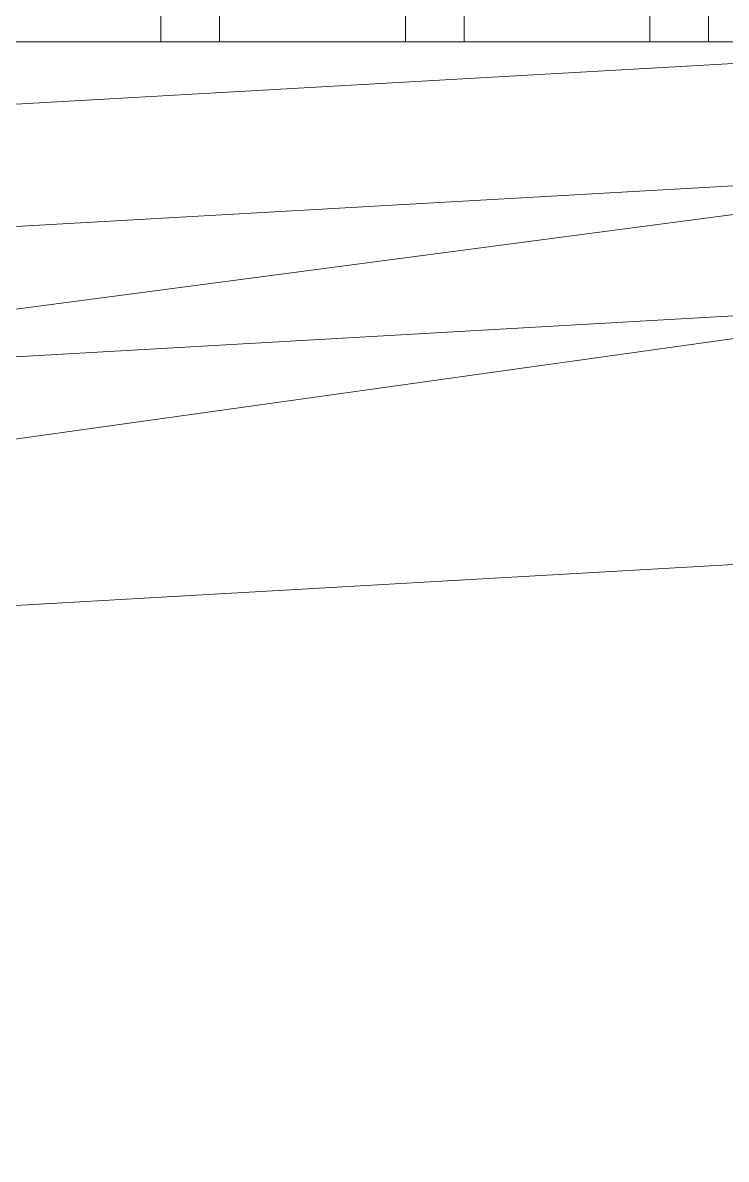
# Model space of a CAD drawing. Header units: millimetres. Extents: x -187664 to 435448, y -313239 to 299894.
# Drawn here: x 79781.4 to 79925.3, y -221986.4 to -221754 of the extents above; entities that cross this region are included whole.
import ezdxf

# ---------------------------------------------------------------- set-up
doc = ezdxf.new("R2010")
doc.units = ezdxf.units.MM
doc.layers.add('A-GLAZ-CURT', color=7, linetype='Continuous', lineweight=9)

# ---------------------------------------------------------------- blocks, each defined once
blk = doc.blocks.new('DPA_CP_Entrance Canopy Lower - Depth 4200-12316196-2150-01 ENTRANCE 1 ELEVATION 4')
at = {"layer": 'A-GLAZ-CURT', "color": 7}
for p, q in [((12652.02, 106137.32), (10438.62, 106011.49)), ((10438.62, 106011.49), (12652.02, 106137.32)), ((10438.62, 105986.46), (12652.02, 106112.29)), ((12652.02, 106112.29), (10438.62, 105986.46)), ((10438.62, 105959.44), (12652.02, 106085.67)), ((10438.62, 105908.76), (12652.02, 106034.82)), ((10438.62, 105908.76), (12652.02, 106034.82)), ((12652.02, 106034.82), (10438.62, 105908.76))]:
    blk.add_line(p, q, dxfattribs=at)
blk = doc.blocks.new('DPA_CP_Entrance Canopy Lower - Depth 4200-V140-2150-01 ENTRANCE 1 ELEVATION 4')
at = {"layer": 'A-GLAZ-CURT', "color": 7}
for p, q in [((12652.02, 106137.32), (10438.62, 106011.49)), ((10438.62, 106011.49), (12652.02, 106137.32)), ((10438.62, 105986.46), (12652.02, 106112.29)), ((12652.02, 106112.29), (10438.62, 105986.46)), ((10438.62, 105959.44), (12653.11, 106085.74)), ((10438.62, 105908.76), (12652.02, 106034.82)), ((10438.62, 105908.76), (12652.02, 106034.82)), ((12652.02, 106034.82), (10438.62, 105908.76))]:
    blk.add_line(p, q, dxfattribs=at)
blk = doc.blocks.new('DPA_CP_Entrance Canopy Lower - Depth 4200-V141-2150-01 ENTRANCE 1 ELEVATION 4')
at = {"layer": 'A-GLAZ-CURT', "color": 7}
for p, q in [((12652.02, 106137.32), (10438.62, 106011.49)), ((10438.62, 106011.49), (12652.02, 106137.32)), ((10438.62, 105986.46), (12652.02, 106112.29)), ((12652.02, 106112.29), (10438.62, 105986.46)), ((10438.62, 105959.44), (12653.11, 106085.74)), ((10438.62, 105908.76), (12652.02, 106034.82)), ((10438.62, 105908.76), (12652.02, 106034.82)), ((12652.02, 106034.82), (10438.62, 105908.76))]:
    blk.add_line(p, q, dxfattribs=at)
blk = doc.blocks.new('DPA_CP_Entrance Canopy Curve_Ent 2_Edge Rev B-1 - Entrance Canopy Curve_Left-15513308-2150-01 ENTRANCE 1 ELEVATION 4')
at = {"layer": 'A-GLAZ-CURT', "color": 7}
for p, q in [((10727.01, 106137.32), (12707.02, 106137.32)), ((12707.02, 106137.32), (10727.01, 106137.32)), ((12457.01, 106137.32), (12469.01, 106137.32)), ((12469.01, 106137.32), (12457.01, 106137.32)), ((12507.01, 106137.32), (12519.01, 106137.32)), ((12519.01, 106137.32), (12507.01, 106137.32)), ((12557.01, 106137.32), (12569.01, 106137.32)), ((12569.01, 106137.32), (12557.01, 106137.32))]:
    blk.add_line(p, q, dxfattribs=at)
blk = doc.blocks.new('DPA_CP_Entrance Canopy Curve_Ent 2_Edge Rev B-1 - Entrance Canopy Curve_Left-V234-2150-01 ENTRANCE 1 ELEVATION 4')
at = {"layer": 'A-GLAZ-CURT', "color": 7}
for p, q in [((12457.01, 106206.26), (12457.01, 106137.32)), ((12469.01, 106137.32), (12469.01, 106206.26)), ((12507.01, 106206.26), (12507.01, 106137.32)), ((12519.01, 106137.32), (12519.01, 106206.26)), ((12557.01, 106206.26), (12557.01, 106137.32)), ((12569.01, 106137.32), (12569.01, 106206.26)), ((10727.01, 106137.32), (12707.02, 106137.32)), ((12707.02, 106137.32), (10727.01, 106137.32)), ((12457.01, 106137.32), (12469.01, 106137.32)), ((12469.01, 106137.32), (12457.01, 106137.32)), ((12507.01, 106137.32), (12519.01, 106137.32)), ((12519.01, 106137.32), (12507.01, 106137.32)), ((12557.01, 106137.32), (12569.01, 106137.32)), ((12569.01, 106137.32), (12557.01, 106137.32))]:
    blk.add_line(p, q, dxfattribs=at)
blk = doc.blocks.new('DPA_CP_Entrance Canopy Lower - Depth 4200-17954607-2150-01 ENTRANCE 1 ELEVATION 4')
at = {"layer": 'A-GLAZ-CURT', "color": 7}
for p, q in [((11619.69, 105976.03), (12652.02, 106112.29)), ((12652.02, 106112.29), (11619.69, 105976.03)), ((12016.72, 105998.64), (12652.02, 106087.49))]:
    blk.add_line(p, q, dxfattribs=at)
blk = doc.blocks.new('DPA_CP_Entrance Canopy Lower - Depth 4200-18133695-2150-01 ENTRANCE 1 ELEVATION 4')
at = {"layer": 'A-GLAZ-CURT', "color": 7}
for p, q in [((11619.69, 105976.03), (12652.02, 106112.29)), ((12652.02, 106112.29), (11619.69, 105976.03)), ((12016.72, 105998.64), (12652.02, 106087.49))]:
    blk.add_line(p, q, dxfattribs=at)

msp = doc.modelspace()

# ---------------------------------------------------------------- block references
at = {"layer": 'A-GLAZ-CURT', "color": 7}
for name in ['DPA_CP_Entrance Canopy Curve_Ent 2_Edge Rev B-1 - Entrance Canopy Curve_Left-15513308-2150-01 ENTRANCE 1 ELEVATION 4', 'DPA_CP_Entrance Canopy Curve_Ent 2_Edge Rev B-1 - Entrance Canopy Curve_Left-15513308-2150-01 ENTRANCE 1 ELEVATION 4', 'DPA_CP_Entrance Canopy Curve_Ent 2_Edge Rev B-1 - Entrance Canopy Curve_Left-15513308-2150-01 ENTRANCE 1 ELEVATION 4', 'DPA_CP_Entrance Canopy Curve_Ent 2_Edge Rev B-1 - Entrance Canopy Curve_Left-15513308-2150-01 ENTRANCE 1 ELEVATION 4', 'DPA_CP_Entrance Canopy Curve_Ent 2_Edge Rev B-1 - Entrance Canopy Curve_Left-15513308-2150-01 ENTRANCE 1 ELEVATION 4', 'DPA_CP_Entrance Canopy Curve_Ent 2_Edge Rev B-1 - Entrance Canopy Curve_Left-15513308-2150-01 ENTRANCE 1 ELEVATION 4', 'DPA_CP_Entrance Canopy Curve_Ent 2_Edge Rev B-1 - Entrance Canopy Curve_Left-15513308-2150-01 ENTRANCE 1 ELEVATION 4', 'DPA_CP_Entrance Canopy Curve_Ent 2_Edge Rev B-1 - Entrance Canopy Curve_Left-15513308-2150-01 ENTRANCE 1 ELEVATION 4', 'DPA_CP_Entrance Canopy Curve_Ent 2_Edge Rev B-1 - Entrance Canopy Curve_Left-15513308-2150-01 ENTRANCE 1 ELEVATION 4', 'DPA_CP_Entrance Canopy Curve_Ent 2_Edge Rev B-1 - Entrance Canopy Curve_Left-V234-2150-01 ENTRANCE 1 ELEVATION 4', 'DPA_CP_Entrance Canopy Lower - Depth 4200-V141-2150-01 ENTRANCE 1 ELEVATION 4', 'DPA_CP_Entrance Canopy Lower - Depth 4200-12316196-2150-01 ENTRANCE 1 ELEVATION 4', 'DPA_CP_Entrance Canopy Lower - Depth 4200-12316196-2150-01 ENTRANCE 1 ELEVATION 4', 'DPA_CP_Entrance Canopy Lower - Depth 4200-V140-2150-01 ENTRANCE 1 ELEVATION 4', 'DPA_CP_Entrance Canopy Lower - Depth 4200-V140-2150-01 ENTRANCE 1 ELEVATION 4', 'DPA_CP_Entrance Canopy Lower - Depth 4200-V140-2150-01 ENTRANCE 1 ELEVATION 4', 'DPA_CP_Entrance Canopy Lower - Depth 4200-V140-2150-01 ENTRANCE 1 ELEVATION 4', 'DPA_CP_Entrance Canopy Lower - Depth 4200-V140-2150-01 ENTRANCE 1 ELEVATION 4', 'DPA_CP_Entrance Canopy Lower - Depth 4200-V140-2150-01 ENTRANCE 1 ELEVATION 4', 'DPA_CP_Entrance Canopy Lower - Depth 4200-V140-2150-01 ENTRANCE 1 ELEVATION 4', 'DPA_CP_Entrance Canopy Lower - Depth 4200-V140-2150-01 ENTRANCE 1 ELEVATION 4', 'DPA_CP_Entrance Canopy Lower - Depth 4200-V140-2150-01 ENTRANCE 1 ELEVATION 4', 'DPA_CP_Entrance Canopy Lower - Depth 4200-V140-2150-01 ENTRANCE 1 ELEVATION 4', 'DPA_CP_Entrance Canopy Lower - Depth 4200-17954607-2150-01 ENTRANCE 1 ELEVATION 4', 'DPA_CP_Entrance Canopy Lower - Depth 4200-17954607-2150-01 ENTRANCE 1 ELEVATION 4', 'DPA_CP_Entrance Canopy Lower - Depth 4200-17954607-2150-01 ENTRANCE 1 ELEVATION 4', 'DPA_CP_Entrance Canopy Lower - Depth 4200-17954607-2150-01 ENTRANCE 1 ELEVATION 4', 'DPA_CP_Entrance Canopy Lower - Depth 4200-17954607-2150-01 ENTRANCE 1 ELEVATION 4', 'DPA_CP_Entrance Canopy Lower - Depth 4200-18133695-2150-01 ENTRANCE 1 ELEVATION 4']:
    msp.add_blockref(name, (67352.626, -327895.198), dxfattribs=at)

doc.saveas('drawing.dxf')
